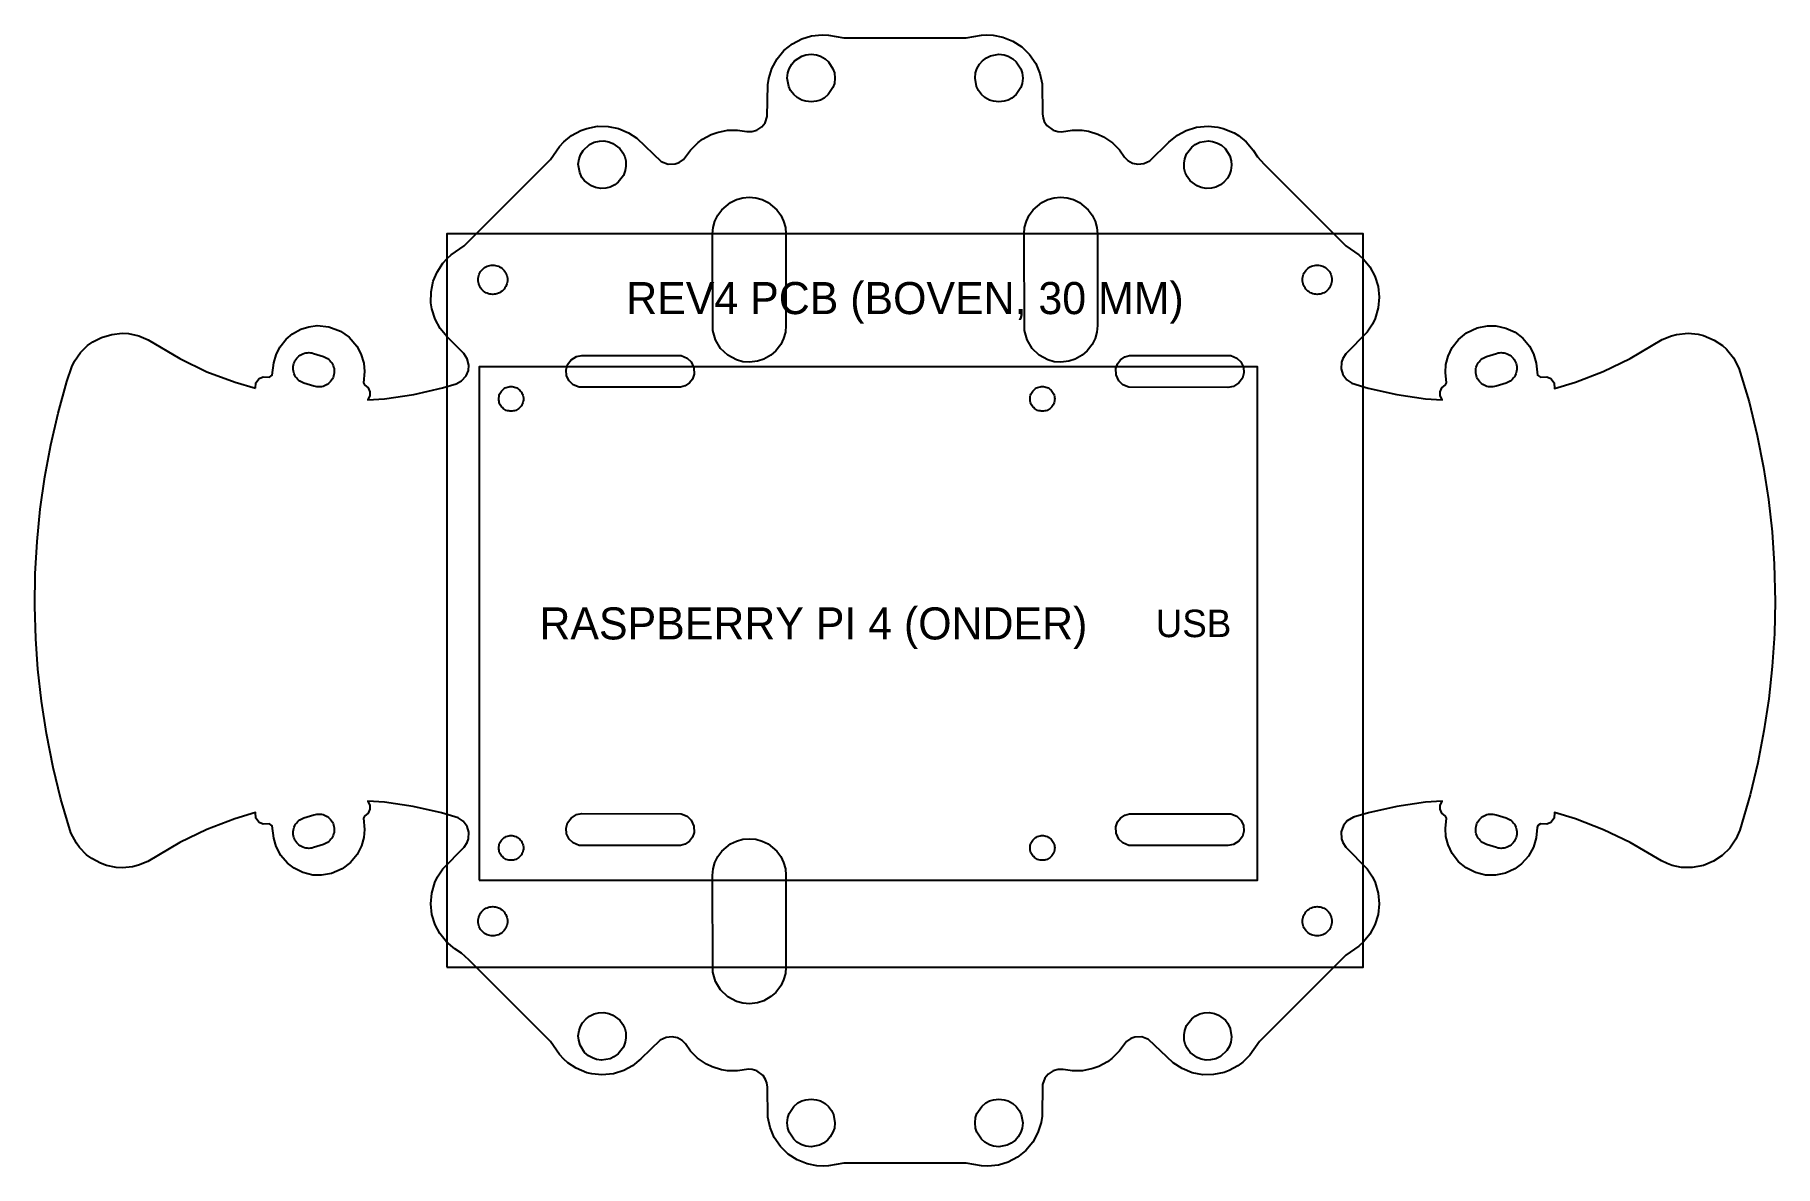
# Model space of a CAD drawing. Header units: millimetres. Extents: x -95 to 95, y -62 to 62.
import ezdxf
from ezdxf.enums import TextEntityAlignment as Align

# ---------------------------------------------------------------- set-up
doc = ezdxf.new("R2010")
doc.units = ezdxf.units.MM
doc.layers.add('CUT', color=1, linetype='Continuous')
doc.layers.add('ENGRAVE', color=5, linetype='Continuous')

msp = doc.modelspace()

# ---------------------------------------------------------------- linework, layer by layer
at = {"layer": 'CUT'}
for points in [[(-70.9, 23.18), (-70.86, 23.76), (-70.51, 24.22), (-70.06, 24.4), (-69.36, 24.36), (-69.07, 24.59), (-68.91, 25.95), (-68.66, 26.81), (-68.24, 27.65), (-67.55, 28.52), (-66.87, 29.09), (-65.94, 29.61), (-65.08, 29.88), (-64.16, 30), (-62.88, 29.87), (-61.63, 29.4), (-60.68, 28.74), (-59.83, 27.76), (-59.39, 26.93), (-59.08, 25.91), (-59, 24.98), (-59.1, 23.75), (-58.99, 23.54), (-58.59, 23.19), (-58.41, 22.76), (-58.42, 22.38), (-58.64, 21.88), (-56.81, 22.02), (-53.62, 22.48), (-50.47, 23.21), (-48.99, 23.65), (-48.4, 23.96), (-47.9, 24.5), (-47.66, 25.08), (-47.6, 25.67), (-47.78, 26.38), (-48.15, 26.94), (-50.03, 28.82), (-50.73, 29.67), (-51.29, 30.7), (-51.64, 31.83), (-51.75, 32.5), (-51.74, 33.68), (-51.5, 34.83), (-51.08, 35.83), (-50.44, 36.81), (-49.98, 37.32), (-49.54, 37.71), (-48.14, 38.69), (-38.69, 48.14), (-37.71, 49.54), (-37.25, 50.04), (-36.42, 50.73), (-35.39, 51.29), (-34.74, 51.52), (-33.58, 51.75), (-32.41, 51.74), (-31.26, 51.5), (-30.17, 51.04), (-29.28, 50.44), (-26.6, 47.9), (-25.86, 47.62), (-25.08, 47.66), (-24.67, 47.81), (-24.19, 48.14), (-23.42, 49.15), (-22.58, 49.98), (-22.11, 50.33), (-21.16, 50.85), (-20.52, 51.08), (-19.37, 51.31), (-18.29, 51.32), (-17.25, 51.16), (-16.72, 51.16), (-16.16, 51.33), (-15.64, 51.68), (-15.27, 52.14), (-15.03, 52.82), (-14.97, 56.27), (-14.87, 56.95), (-14.52, 58.07), (-13.96, 59.1), (-13.21, 60.01), (-12.29, 60.74), (-11.25, 61.29), (-10.22, 61.6), (-9.05, 61.73), (-8.36, 61.69), (-6.68, 61.4), (6.68, 61.4), (8.36, 61.69), (8.95, 61.73), (9.64, 61.69), (10.69, 61.48), (11.78, 61.04), (12.77, 60.4), (13.6, 59.57), (14.27, 58.6), (14.72, 57.52), (14.96, 56.37), (15, 53.1), (15.07, 52.63), (15.21, 52.27), (15.5, 51.82), (16.16, 51.33), (16.67, 51.17), (17.06, 51.14), (18.28, 51.32), (19.36, 51.31), (20.03, 51.21), (21.06, 50.89), (21.68, 50.59), (22.64, 49.93), (23.4, 49.17), (23.96, 48.39), (24.34, 48.01), (24.85, 47.73), (25.43, 47.6), (26.06, 47.67), (26.72, 47.98), (28.82, 50.03), (29.75, 50.79), (30.7, 51.29), (31.83, 51.64), (33.09, 51.77), (34.17, 51.66), (34.74, 51.52), (35.92, 51.04), (36.42, 50.73), (37.25, 50.04), (38.01, 49.14), (38.47, 48.4), (39.21, 47.62), (48.14, 38.69), (49.54, 37.71), (50.05, 37.25), (50.73, 36.42), (51.29, 35.38), (51.64, 34.26), (51.77, 33.09), (51.66, 31.92), (51.33, 30.79), (51.04, 30.17), (50.44, 29.28), (48.13, 26.91), (47.8, 26.42), (47.65, 26.01), (47.62, 25.28), (47.81, 24.67), (48.25, 24.08), (48.78, 23.73), (50.56, 23.18), (53.68, 22.47), (56.81, 22.02), (58.64, 21.88), (58.42, 22.38), (58.41, 22.76), (58.59, 23.19), (58.99, 23.54), (59.1, 23.75), (59, 24.88), (59.06, 25.76), (59.28, 26.65), (59.73, 27.6), (60.42, 28.49), (61.31, 29.21), (62.47, 29.76), (63.58, 29.98), (64.51, 29.97), (65.61, 29.73), (66.61, 29.27), (67.46, 28.61), (68.16, 27.77), (68.61, 26.93), (68.92, 25.91), (69.06, 24.6), (69.36, 24.36), (70.06, 24.4), (70.51, 24.22), (70.86, 23.76), (70.89, 23.15), (73.19, 23.83), (76.2, 24.98), (79.16, 26.4), (82.65, 28.47), (83.66, 28.89), (84.23, 29.04), (85.51, 29.16), (86.59, 29.06), (87.17, 28.91), (88.35, 28.42), (89.26, 27.81), (89.7, 27.41), (90.45, 26.49), (91.04, 25.35), (92.14, 21.67), (93.03, 18), (93.72, 14.52), (94.27, 11.01), (94.66, 7.48), (94.9, 3.98), (95, -0.1), (94.92, -3.65), (94.68, -7.22), (94.3, -10.72), (93.77, -14.23), (93.1, -17.72), (92.26, -21.19), (91.14, -25.06), (90.71, -26.05), (90.05, -27.01), (89.22, -27.83), (88.25, -28.46), (87.18, -28.91), (85.94, -29.14), (84.78, -29.12), (83.74, -28.91), (83.19, -28.71), (82.58, -28.42), (79.15, -26.39), (76.27, -25.01), (73.18, -23.82), (70.89, -23.15), (70.86, -23.76), (70.51, -24.22), (70.06, -24.4), (69.36, -24.36), (69.09, -24.56), (69, -24.78), (68.92, -25.91), (68.61, -26.93), (68.08, -27.89), (67.32, -28.74), (66.57, -29.29), (65.57, -29.75), (64.46, -29.98), (63.36, -29.96), (62.27, -29.69), (61.27, -29.19), (60.43, -28.5), (59.73, -27.6), (59.28, -26.65), (59.06, -25.77), (59, -24.88), (59.1, -23.75), (58.99, -23.54), (58.6, -23.2), (58.41, -22.76), (58.42, -22.38), (58.64, -21.88), (56.83, -22.02), (53.69, -22.47), (50.61, -23.17), (48.96, -23.66), (48.28, -24.05), (47.88, -24.54), (47.63, -25.23), (47.65, -26.01), (47.8, -26.42), (48.13, -26.91), (50.44, -29.28), (51.04, -30.17), (51.33, -30.79), (51.66, -31.92), (51.77, -33.09), (51.64, -34.26), (51.29, -35.39), (50.73, -36.42), (50.04, -37.25), (49.54, -37.71), (48.13, -38.7), (38.7, -48.13), (37.65, -49.61), (36.89, -50.38), (36.33, -50.79), (35.38, -51.29), (34.83, -51.5), (33.68, -51.74), (32.5, -51.75), (31.35, -51.53), (30.26, -51.08), (29.28, -50.44), (26.6, -47.9), (25.86, -47.62), (25.08, -47.66), (24.67, -47.81), (24.19, -48.14), (23.42, -49.15), (22.58, -49.98), (22.11, -50.33), (21.16, -50.85), (20.52, -51.08), (19.37, -51.31), (18.29, -51.32), (17.25, -51.16), (16.72, -51.16), (16.16, -51.33), (15.64, -51.68), (15.27, -52.14), (15.03, -52.82), (14.97, -56.27), (14.87, -56.95), (14.52, -58.07), (13.96, -59.1), (13.21, -60.01), (12.29, -60.74), (11.25, -61.29), (10.22, -61.6), (9.05, -61.73), (8.36, -61.69), (6.68, -61.4), (-6.68, -61.4), (-8.36, -61.69), (-8.95, -61.73), (-9.64, -61.69), (-10.69, -61.48), (-11.78, -61.04), (-12.77, -60.4), (-13.6, -59.57), (-14.27, -58.6), (-14.72, -57.52), (-14.96, -56.37), (-15, -53.1), (-15.07, -52.63), (-15.21, -52.27), (-15.5, -51.82), (-16.16, -51.33), (-16.67, -51.17), (-17.06, -51.14), (-18.28, -51.32), (-19.36, -51.31), (-20.03, -51.21), (-21.06, -50.89), (-21.68, -50.59), (-22.64, -49.93), (-23.4, -49.17), (-23.96, -48.39), (-24.34, -48.01), (-24.85, -47.73), (-25.43, -47.6), (-26.06, -47.67), (-26.72, -47.98), (-28.82, -50.03), (-29.75, -50.79), (-30.7, -51.29), (-31.83, -51.64), (-33.09, -51.77), (-34.17, -51.66), (-34.74, -51.53), (-35.91, -51.04), (-36.81, -50.44), (-37.25, -50.05), (-37.71, -49.54), (-38.69, -48.14), (-47.61, -39.22), (-48.4, -38.47), (-49.14, -38.01), (-50.04, -37.25), (-50.78, -36.34), (-51.29, -35.39), (-51.64, -34.26), (-51.77, -33.09), (-51.66, -31.92), (-51.33, -30.79), (-51.04, -30.17), (-50.44, -29.28), (-48.13, -26.91), (-47.8, -26.42), (-47.65, -26.01), (-47.62, -25.28), (-47.81, -24.67), (-48.25, -24.08), (-48.78, -23.73), (-50.6, -23.17), (-53.68, -22.47), (-56.82, -22.02), (-58.64, -21.88), (-58.42, -22.38), (-58.41, -22.76), (-58.59, -23.2), (-58.99, -23.54), (-59.1, -23.75), (-59, -24.98), (-59.08, -25.87), (-59.32, -26.77), (-59.8, -27.72), (-60.52, -28.59), (-61.44, -29.29), (-62.61, -29.8), (-63.7, -29.99), (-64.65, -29.96), (-65.72, -29.69), (-66.69, -29.22), (-67.42, -28.65), (-68.12, -27.83), (-68.64, -26.86), (-68.91, -25.95), (-69.07, -24.59), (-69.36, -24.36), (-70.06, -24.4), (-70.51, -24.22), (-70.86, -23.76), (-70.89, -23.15), (-73.14, -23.81), (-76.2, -24.98), (-79.16, -26.4), (-82.65, -28.47), (-83.66, -28.89), (-84.33, -29.06), (-85.41, -29.16), (-86.1, -29.13), (-87.17, -28.91), (-87.82, -28.68), (-88.78, -28.16), (-89.34, -27.74), (-90.1, -26.97), (-90.45, -26.49), (-91.05, -25.35), (-92.14, -21.67), (-92.99, -18.21), (-93.73, -14.51), (-94.27, -11), (-94.66, -7.49), (-94.89, -4.17), (-94.99, -0.63), (-94.95, 2.9), (-94.75, 6.45), (-94.4, 9.98), (-93.9, 13.48), (-93.25, 16.99), (-92.46, 20.44), (-91.51, 23.88), (-90.97, 25.5), (-90.67, 26.11), (-90, 27.07), (-89.23, 27.81), (-88.67, 28.21), (-87.72, 28.71), (-86.6, 29.04), (-85.44, 29.16), (-84.76, 29.12), (-83.62, 28.87), (-82.63, 28.45), (-79.16, 26.4), (-76.2, 24.97), (-73.13, 23.81), (-70.9, 23.18)], [(-10.24, 59.6), (-9.67, 59.53), (-9.23, 59.39), (-8.71, 59.1), (-8.36, 58.79), (-7.86, 58.02), (-7.71, 57.58), (-7.65, 57), (-7.71, 56.42), (-7.86, 55.98), (-8.38, 55.2), (-8.82, 54.83), (-9.23, 54.61), (-9.67, 54.47), (-10.25, 54.4), (-10.83, 54.47), (-11.27, 54.61), (-11.77, 54.89), (-12.14, 55.21), (-12.48, 55.66), (-12.68, 56.08), (-12.85, 57.01), (-12.79, 57.58), (-12.64, 58.02), (-12.35, 58.54), (-12.05, 58.88), (-11.27, 59.39), (-10.83, 59.53), (-10.24, 59.6)], [(10.26, 59.6), (10.83, 59.53), (11.27, 59.39), (11.79, 59.1), (12.14, 58.79), (12.64, 58.02), (12.79, 57.58), (12.85, 57), (12.79, 56.42), (12.64, 55.98), (12.12, 55.2), (11.68, 54.83), (11.27, 54.61), (10.83, 54.47), (10.25, 54.4), (9.67, 54.47), (9.23, 54.61), (8.73, 54.89), (8.36, 55.21), (8.02, 55.67), (7.82, 56.08), (7.65, 57.01), (7.71, 57.58), (7.86, 58.02), (8.15, 58.54), (8.45, 58.88), (8.91, 59.23), (9.33, 59.43), (10.26, 59.6)], [(-35.13, 49.12), (-34.44, 49.75), (-33.92, 50), (-33.35, 50.14), (-32.88, 50.15), (-32.32, 50.05), (-31.88, 49.87), (-31.14, 49.31), (-30.8, 48.84), (-30.6, 48.41), (-30.49, 47.96), (-30.46, 47.38), (-30.54, 46.92), (-30.74, 46.38), (-31.3, 45.64), (-31.67, 45.35), (-32.19, 45.1), (-32.65, 44.98), (-33.22, 44.96), (-33.8, 45.06), (-34.24, 45.24), (-34.98, 45.8), (-35.26, 46.17), (-35.51, 46.69), (-35.66, 47.61), (-35.58, 48.18), (-35.42, 48.63), (-35.13, 49.12)], [(34.97, 49.31), (35.47, 48.53), (35.62, 47.97), (35.66, 47.49), (35.58, 46.93), (35.43, 46.49), (35.2, 46.08), (34.82, 45.64), (34.44, 45.35), (33.92, 45.1), (33.46, 44.98), (32.89, 44.96), (32.32, 45.06), (31.88, 45.24), (31.14, 45.8), (30.8, 46.27), (30.6, 46.69), (30.49, 47.15), (30.46, 47.73), (30.54, 48.19), (30.74, 48.73), (31.3, 49.47), (31.68, 49.76), (32.19, 50), (33.12, 50.15), (33.58, 50.1), (34.12, 49.92), (34.54, 49.69), (34.97, 49.31)], [(-13, 40.01), (-13, 30), (-13.06, 29.29), (-13.26, 28.59), (-13.57, 27.95), (-14.11, 27.24), (-14.64, 26.77), (-15.42, 26.33), (-16.11, 26.1), (-16.99, 26), (-17.71, 26.06), (-18.41, 26.25), (-19.35, 26.76), (-20.13, 27.51), (-20.68, 28.43), (-20.96, 29.46), (-21, 40), (-20.94, 40.71), (-20.75, 41.41), (-20.43, 42.05), (-20.01, 42.63), (-19.05, 43.43), (-18.41, 43.74), (-17.71, 43.94), (-17.01, 44), (-16.29, 43.94), (-15.6, 43.74), (-14.95, 43.43), (-13.99, 42.63), (-13.57, 42.05), (-13.26, 41.41), (-13.06, 40.71), (-13, 40.01)], [(21, 40.01), (21, 30), (20.94, 29.29), (20.75, 28.59), (20.43, 27.95), (19.89, 27.24), (19.36, 26.77), (18.58, 26.33), (17.89, 26.1), (17.01, 26), (16.29, 26.06), (15.6, 26.25), (14.65, 26.76), (13.87, 27.51), (13.32, 28.43), (13.04, 29.46), (13, 40), (13.06, 40.71), (13.26, 41.41), (13.57, 42.05), (13.99, 42.63), (14.95, 43.43), (15.6, 43.74), (16.29, 43.94), (16.99, 44), (17.71, 43.94), (18.41, 43.74), (19.05, 43.43), (20.01, 42.63), (20.43, 42.05), (20.75, 41.41), (20.94, 40.71), (21, 40.01)], [(-43.4, 35), (-43.41, 34.84), (-43.43, 34.69), (-43.47, 34.54), (-43.52, 34.39), (-43.59, 34.25), (-43.67, 34.11), (-43.76, 33.98), (-43.87, 33.87), (-43.98, 33.76), (-44.11, 33.67), (-44.25, 33.59), (-44.39, 33.52), (-44.54, 33.47), (-44.69, 33.43), (-44.84, 33.41), (-45, 33.4), (-45.16, 33.41), (-45.31, 33.43), (-45.46, 33.47), (-45.61, 33.52), (-45.75, 33.59), (-45.89, 33.67), (-46.02, 33.76), (-46.13, 33.87), (-46.24, 33.98), (-46.33, 34.11), (-46.41, 34.25), (-46.48, 34.39), (-46.53, 34.54), (-46.57, 34.69), (-46.59, 34.84), (-46.6, 35), (-46.59, 35.16), (-46.57, 35.31), (-46.53, 35.46), (-46.48, 35.61), (-46.41, 35.75), (-46.33, 35.89), (-46.24, 36.02), (-46.13, 36.13), (-46.02, 36.24), (-45.89, 36.33), (-45.75, 36.41), (-45.61, 36.48), (-45.46, 36.53), (-45.31, 36.57), (-45.16, 36.59), (-45, 36.6), (-44.84, 36.59), (-44.69, 36.57), (-44.54, 36.53), (-44.39, 36.48), (-44.25, 36.41), (-44.11, 36.33), (-43.98, 36.24), (-43.87, 36.13), (-43.76, 36.02), (-43.67, 35.89), (-43.59, 35.75), (-43.52, 35.61), (-43.47, 35.46), (-43.43, 35.31), (-43.41, 35.16), (-43.4, 35)], [(46.6, 35), (46.59, 34.84), (46.57, 34.69), (46.53, 34.54), (46.48, 34.39), (46.41, 34.25), (46.33, 34.11), (46.24, 33.98), (46.13, 33.87), (46.02, 33.76), (45.89, 33.67), (45.75, 33.59), (45.61, 33.52), (45.46, 33.47), (45.31, 33.43), (45.16, 33.41), (45, 33.4), (44.84, 33.41), (44.69, 33.43), (44.54, 33.47), (44.39, 33.52), (44.25, 33.59), (44.11, 33.67), (43.98, 33.76), (43.87, 33.87), (43.76, 33.98), (43.67, 34.11), (43.59, 34.25), (43.52, 34.39), (43.47, 34.54), (43.43, 34.69), (43.41, 34.84), (43.4, 35), (43.41, 35.16), (43.43, 35.31), (43.47, 35.46), (43.52, 35.61), (43.59, 35.75), (43.67, 35.89), (43.76, 36.02), (43.87, 36.13), (43.98, 36.24), (44.11, 36.33), (44.25, 36.41), (44.39, 36.48), (44.54, 36.53), (44.69, 36.57), (44.84, 36.59), (45, 36.6), (45.16, 36.59), (45.31, 36.57), (45.46, 36.53), (45.61, 36.48), (45.75, 36.41), (45.89, 36.33), (46.02, 36.24), (46.13, 36.13), (46.24, 36.02), (46.33, 35.89), (46.41, 35.75), (46.48, 35.61), (46.53, 35.46), (46.57, 35.31), (46.59, 35.16), (46.6, 35)], [(-65.62, 23.73), (-65.77, 23.79), (-65.92, 23.86), (-66.06, 23.95), (-66.2, 24.05), (-66.32, 24.16), (-66.43, 24.29), (-66.53, 24.42), (-66.61, 24.57), (-66.68, 24.72), (-66.73, 24.88), (-66.77, 25.04), (-66.79, 25.21), (-66.8, 25.37), (-66.79, 25.54), (-66.76, 25.7), (-66.72, 25.87), (-66.66, 26.02), (-66.59, 26.17), (-66.5, 26.31), (-66.4, 26.45), (-66.29, 26.57), (-66.16, 26.68), (-66.03, 26.78), (-65.88, 26.86), (-65.73, 26.93), (-65.57, 26.98), (-65.41, 27.02), (-65.24, 27.04), (-65.08, 27.05), (-64.91, 27.04), (-64.75, 27.01), (-64.58, 26.97), (-63.48, 26.62), (-63.33, 26.56), (-63.18, 26.49), (-63.04, 26.4), (-62.9, 26.3), (-62.78, 26.19), (-62.67, 26.06), (-62.57, 25.93), (-62.49, 25.78), (-62.42, 25.63), (-62.37, 25.47), (-62.33, 25.31), (-62.31, 25.14), (-62.3, 24.98), (-62.31, 24.81), (-62.34, 24.65), (-62.38, 24.48), (-62.44, 24.33), (-62.51, 24.18), (-62.6, 24.04), (-62.7, 23.9), (-62.81, 23.78), (-62.94, 23.67), (-63.07, 23.57), (-63.22, 23.49), (-63.37, 23.42), (-63.53, 23.37), (-63.69, 23.33), (-63.86, 23.31), (-64.02, 23.3), (-64.19, 23.31), (-64.35, 23.34), (-64.52, 23.38), (-65.62, 23.73)], [(-35.26, 26.75), (-24.44, 26.72), (-23.79, 26.46), (-23.33, 26.03), (-23.05, 25.39), (-23.03, 24.69), (-23.21, 24.17), (-23.54, 23.74), (-24, 23.42), (-24.52, 23.27), (-35.56, 23.28), (-36.21, 23.54), (-36.67, 23.97), (-36.94, 24.53), (-36.99, 25.16), (-36.83, 25.75), (-36.46, 26.26), (-35.87, 26.64), (-35.26, 26.75)], [(35.26, 23.25), (24.44, 23.28), (23.79, 23.54), (23.33, 23.97), (23.05, 24.61), (23.03, 25.31), (23.21, 25.83), (23.54, 26.26), (24, 26.58), (24.52, 26.73), (35.56, 26.72), (36.21, 26.46), (36.67, 26.03), (36.94, 25.47), (36.99, 24.84), (36.83, 24.25), (36.46, 23.74), (35.87, 23.36), (35.26, 23.25)], [(64.58, 26.97), (64.75, 27.01), (64.91, 27.04), (65.08, 27.05), (65.24, 27.04), (65.41, 27.02), (65.57, 26.98), (65.73, 26.93), (65.88, 26.86), (66.03, 26.78), (66.16, 26.68), (66.29, 26.57), (66.4, 26.45), (66.5, 26.31), (66.59, 26.17), (66.66, 26.02), (66.72, 25.87), (66.76, 25.7), (66.79, 25.54), (66.8, 25.37), (66.79, 25.21), (66.77, 25.04), (66.73, 24.88), (66.68, 24.72), (66.61, 24.57), (66.53, 24.42), (66.43, 24.29), (66.32, 24.16), (66.2, 24.05), (66.06, 23.95), (65.92, 23.86), (65.77, 23.79), (65.62, 23.73), (64.52, 23.38), (64.35, 23.34), (64.19, 23.31), (64.02, 23.3), (63.86, 23.31), (63.69, 23.33), (63.53, 23.37), (63.37, 23.42), (63.22, 23.49), (63.07, 23.57), (62.94, 23.67), (62.81, 23.78), (62.7, 23.9), (62.6, 24.04), (62.51, 24.18), (62.44, 24.33), (62.38, 24.48), (62.34, 24.65), (62.31, 24.81), (62.3, 24.98), (62.31, 25.14), (62.33, 25.31), (62.37, 25.47), (62.42, 25.63), (62.49, 25.78), (62.57, 25.93), (62.67, 26.06), (62.78, 26.19), (62.9, 26.3), (63.04, 26.4), (63.18, 26.49), (63.33, 26.56), (63.48, 26.62), (64.58, 26.97)], [(-41.65, 22), (-41.66, 21.87), (-41.68, 21.74), (-41.71, 21.61), (-41.75, 21.48), (-41.81, 21.36), (-41.88, 21.25), (-41.96, 21.14), (-42.05, 21.05), (-42.14, 20.96), (-42.25, 20.88), (-42.36, 20.81), (-42.48, 20.75), (-42.61, 20.71), (-42.74, 20.68), (-42.87, 20.66), (-43, 20.65), (-43.13, 20.66), (-43.26, 20.68), (-43.39, 20.71), (-43.52, 20.75), (-43.64, 20.81), (-43.75, 20.88), (-43.86, 20.96), (-43.95, 21.05), (-44.04, 21.14), (-44.12, 21.25), (-44.19, 21.36), (-44.25, 21.48), (-44.29, 21.61), (-44.32, 21.74), (-44.34, 21.87), (-44.35, 22), (-44.34, 22.13), (-44.32, 22.26), (-44.29, 22.39), (-44.25, 22.52), (-44.19, 22.64), (-44.12, 22.75), (-44.04, 22.86), (-43.95, 22.95), (-43.86, 23.04), (-43.75, 23.12), (-43.64, 23.19), (-43.52, 23.25), (-43.39, 23.29), (-43.26, 23.32), (-43.13, 23.34), (-43, 23.35), (-42.87, 23.34), (-42.74, 23.32), (-42.61, 23.29), (-42.48, 23.25), (-42.36, 23.19), (-42.25, 23.12), (-42.14, 23.04), (-42.05, 22.95), (-41.96, 22.86), (-41.88, 22.75), (-41.81, 22.64), (-41.75, 22.52), (-41.71, 22.39), (-41.68, 22.26), (-41.66, 22.13), (-41.65, 22)], [(16.35, 22), (16.34, 21.87), (16.32, 21.74), (16.29, 21.61), (16.25, 21.48), (16.19, 21.36), (16.12, 21.25), (16.04, 21.14), (15.95, 21.05), (15.86, 20.96), (15.75, 20.88), (15.64, 20.81), (15.52, 20.75), (15.39, 20.71), (15.26, 20.68), (15.13, 20.66), (15, 20.65), (14.87, 20.66), (14.74, 20.68), (14.61, 20.71), (14.48, 20.75), (14.36, 20.81), (14.25, 20.88), (14.14, 20.96), (14.05, 21.05), (13.96, 21.14), (13.88, 21.25), (13.81, 21.36), (13.75, 21.48), (13.71, 21.61), (13.68, 21.74), (13.66, 21.87), (13.65, 22), (13.66, 22.13), (13.68, 22.26), (13.71, 22.39), (13.75, 22.52), (13.81, 22.64), (13.88, 22.75), (13.96, 22.86), (14.05, 22.95), (14.14, 23.04), (14.25, 23.12), (14.36, 23.19), (14.48, 23.25), (14.61, 23.29), (14.74, 23.32), (14.87, 23.34), (15, 23.35), (15.13, 23.34), (15.26, 23.32), (15.39, 23.29), (15.52, 23.25), (15.64, 23.19), (15.75, 23.12), (15.86, 23.04), (15.95, 22.95), (16.04, 22.86), (16.12, 22.75), (16.19, 22.64), (16.25, 22.52), (16.29, 22.39), (16.32, 22.26), (16.34, 22.13), (16.35, 22)], [(-64.58, -26.97), (-64.75, -27.01), (-64.91, -27.04), (-65.08, -27.05), (-65.24, -27.04), (-65.41, -27.02), (-65.57, -26.98), (-65.73, -26.93), (-65.88, -26.86), (-66.03, -26.78), (-66.16, -26.68), (-66.29, -26.57), (-66.4, -26.45), (-66.5, -26.31), (-66.59, -26.17), (-66.66, -26.02), (-66.72, -25.87), (-66.76, -25.7), (-66.79, -25.54), (-66.8, -25.37), (-66.79, -25.21), (-66.77, -25.04), (-66.73, -24.88), (-66.68, -24.72), (-66.61, -24.57), (-66.53, -24.42), (-66.43, -24.29), (-66.32, -24.16), (-66.2, -24.05), (-66.06, -23.95), (-65.92, -23.86), (-65.77, -23.79), (-65.62, -23.73), (-64.52, -23.38), (-64.35, -23.34), (-64.19, -23.31), (-64.02, -23.3), (-63.86, -23.31), (-63.69, -23.33), (-63.53, -23.37), (-63.37, -23.42), (-63.22, -23.49), (-63.07, -23.57), (-62.94, -23.67), (-62.81, -23.78), (-62.7, -23.9), (-62.6, -24.04), (-62.51, -24.18), (-62.44, -24.33), (-62.38, -24.48), (-62.34, -24.65), (-62.31, -24.81), (-62.3, -24.98), (-62.31, -25.14), (-62.33, -25.31), (-62.37, -25.47), (-62.42, -25.63), (-62.49, -25.78), (-62.57, -25.93), (-62.67, -26.06), (-62.78, -26.19), (-62.9, -26.3), (-63.04, -26.4), (-63.18, -26.49), (-63.33, -26.56), (-63.48, -26.62), (-64.58, -26.97)], [(-35.26, -23.25), (-24.44, -23.28), (-23.79, -23.54), (-23.33, -23.97), (-23.05, -24.61), (-23.03, -25.31), (-23.21, -25.83), (-23.54, -26.26), (-24, -26.58), (-24.52, -26.73), (-35.56, -26.72), (-36.21, -26.46), (-36.67, -26.03), (-36.94, -25.47), (-36.99, -24.84), (-36.83, -24.25), (-36.46, -23.74), (-35.87, -23.36), (-35.26, -23.25)], [(35.26, -26.75), (24.44, -26.72), (23.79, -26.46), (23.33, -26.03), (23.05, -25.39), (23.03, -24.69), (23.21, -24.17), (23.54, -23.74), (24, -23.42), (24.52, -23.27), (35.56, -23.28), (36.21, -23.54), (36.67, -23.97), (36.94, -24.53), (36.99, -25.16), (36.83, -25.75), (36.46, -26.26), (35.87, -26.64), (35.26, -26.75)], [(65.62, -23.73), (65.77, -23.79), (65.92, -23.86), (66.06, -23.95), (66.2, -24.05), (66.32, -24.16), (66.43, -24.29), (66.53, -24.42), (66.61, -24.57), (66.68, -24.72), (66.73, -24.88), (66.77, -25.04), (66.79, -25.21), (66.8, -25.37), (66.79, -25.54), (66.76, -25.7), (66.72, -25.87), (66.66, -26.02), (66.59, -26.17), (66.5, -26.31), (66.4, -26.45), (66.29, -26.57), (66.16, -26.68), (66.03, -26.78), (65.88, -26.86), (65.73, -26.93), (65.57, -26.98), (65.41, -27.02), (65.24, -27.04), (65.08, -27.05), (64.91, -27.04), (64.75, -27.01), (64.58, -26.97), (63.48, -26.62), (63.33, -26.56), (63.18, -26.49), (63.04, -26.4), (62.9, -26.3), (62.78, -26.19), (62.67, -26.06), (62.57, -25.93), (62.49, -25.78), (62.42, -25.63), (62.37, -25.47), (62.33, -25.31), (62.31, -25.14), (62.3, -24.98), (62.31, -24.81), (62.34, -24.65), (62.38, -24.48), (62.44, -24.33), (62.51, -24.18), (62.6, -24.04), (62.7, -23.9), (62.81, -23.78), (62.94, -23.67), (63.07, -23.57), (63.22, -23.49), (63.37, -23.42), (63.53, -23.37), (63.69, -23.33), (63.86, -23.31), (64.02, -23.3), (64.19, -23.31), (64.35, -23.34), (64.52, -23.38), (65.62, -23.73)], [(-41.65, -27), (-41.66, -27.13), (-41.68, -27.26), (-41.71, -27.39), (-41.75, -27.52), (-41.81, -27.64), (-41.88, -27.75), (-41.96, -27.86), (-42.05, -27.95), (-42.14, -28.04), (-42.25, -28.12), (-42.36, -28.19), (-42.48, -28.25), (-42.61, -28.29), (-42.74, -28.32), (-42.87, -28.34), (-43, -28.35), (-43.13, -28.34), (-43.26, -28.32), (-43.39, -28.29), (-43.52, -28.25), (-43.64, -28.19), (-43.75, -28.12), (-43.86, -28.04), (-43.95, -27.95), (-44.04, -27.86), (-44.12, -27.75), (-44.19, -27.64), (-44.25, -27.52), (-44.29, -27.39), (-44.32, -27.26), (-44.34, -27.13), (-44.35, -27), (-44.34, -26.87), (-44.32, -26.74), (-44.29, -26.61), (-44.25, -26.48), (-44.19, -26.36), (-44.12, -26.25), (-44.04, -26.14), (-43.95, -26.05), (-43.86, -25.96), (-43.75, -25.88), (-43.64, -25.81), (-43.52, -25.75), (-43.39, -25.71), (-43.26, -25.68), (-43.13, -25.66), (-43, -25.65), (-42.87, -25.66), (-42.74, -25.68), (-42.61, -25.71), (-42.48, -25.75), (-42.36, -25.81), (-42.25, -25.88), (-42.14, -25.96), (-42.05, -26.05), (-41.96, -26.14), (-41.88, -26.25), (-41.81, -26.36), (-41.75, -26.48), (-41.71, -26.61), (-41.68, -26.74), (-41.66, -26.87), (-41.65, -27)], [(-13, -29.99), (-13, -40), (-13.06, -40.71), (-13.26, -41.41), (-13.57, -42.05), (-14.11, -42.76), (-14.64, -43.23), (-15.42, -43.67), (-16.11, -43.9), (-16.99, -44), (-17.71, -43.94), (-18.41, -43.74), (-19.35, -43.24), (-20.13, -42.49), (-20.68, -41.57), (-20.96, -40.54), (-21, -30), (-20.94, -29.29), (-20.75, -28.59), (-20.43, -27.95), (-20.01, -27.37), (-19.05, -26.57), (-18.41, -26.25), (-17.71, -26.06), (-17.01, -26), (-16.29, -26.06), (-15.6, -26.25), (-14.95, -26.57), (-13.99, -27.37), (-13.57, -27.95), (-13.26, -28.59), (-13.06, -29.29), (-13, -29.99)], [(16.35, -27), (16.34, -27.13), (16.32, -27.26), (16.29, -27.39), (16.25, -27.52), (16.19, -27.64), (16.12, -27.75), (16.04, -27.86), (15.95, -27.95), (15.86, -28.04), (15.75, -28.12), (15.64, -28.19), (15.52, -28.25), (15.39, -28.29), (15.26, -28.32), (15.13, -28.34), (15, -28.35), (14.87, -28.34), (14.74, -28.32), (14.61, -28.29), (14.48, -28.25), (14.36, -28.19), (14.25, -28.12), (14.14, -28.04), (14.05, -27.95), (13.96, -27.86), (13.88, -27.75), (13.81, -27.64), (13.75, -27.52), (13.71, -27.39), (13.68, -27.26), (13.66, -27.13), (13.65, -27), (13.66, -26.87), (13.68, -26.74), (13.71, -26.61), (13.75, -26.48), (13.81, -26.36), (13.88, -26.25), (13.96, -26.14), (14.05, -26.05), (14.14, -25.96), (14.25, -25.88), (14.36, -25.81), (14.48, -25.75), (14.61, -25.71), (14.74, -25.68), (14.87, -25.66), (15, -25.65), (15.13, -25.66), (15.26, -25.68), (15.39, -25.71), (15.52, -25.75), (15.64, -25.81), (15.75, -25.88), (15.86, -25.96), (15.95, -26.05), (16.04, -26.14), (16.12, -26.25), (16.19, -26.36), (16.25, -26.48), (16.29, -26.61), (16.32, -26.74), (16.34, -26.87), (16.35, -27)], [(-43.4, -35), (-43.41, -35.16), (-43.43, -35.31), (-43.47, -35.46), (-43.52, -35.61), (-43.59, -35.75), (-43.67, -35.89), (-43.76, -36.02), (-43.87, -36.13), (-43.98, -36.24), (-44.11, -36.33), (-44.25, -36.41), (-44.39, -36.48), (-44.54, -36.53), (-44.69, -36.57), (-44.84, -36.59), (-45, -36.6), (-45.16, -36.59), (-45.31, -36.57), (-45.46, -36.53), (-45.61, -36.48), (-45.75, -36.41), (-45.89, -36.33), (-46.02, -36.24), (-46.13, -36.13), (-46.24, -36.02), (-46.33, -35.89), (-46.41, -35.75), (-46.48, -35.61), (-46.53, -35.46), (-46.57, -35.31), (-46.59, -35.16), (-46.6, -35), (-46.59, -34.84), (-46.57, -34.69), (-46.53, -34.54), (-46.48, -34.39), (-46.41, -34.25), (-46.33, -34.11), (-46.24, -33.98), (-46.13, -33.87), (-46.02, -33.76), (-45.89, -33.67), (-45.75, -33.59), (-45.61, -33.52), (-45.46, -33.47), (-45.31, -33.43), (-45.16, -33.41), (-45, -33.4), (-44.84, -33.41), (-44.69, -33.43), (-44.54, -33.47), (-44.39, -33.52), (-44.25, -33.59), (-44.11, -33.67), (-43.98, -33.76), (-43.87, -33.87), (-43.76, -33.98), (-43.67, -34.11), (-43.59, -34.25), (-43.52, -34.39), (-43.47, -34.54), (-43.43, -34.69), (-43.41, -34.84), (-43.4, -35)], [(46.6, -35), (46.59, -35.16), (46.57, -35.31), (46.53, -35.46), (46.48, -35.61), (46.41, -35.75), (46.33, -35.89), (46.24, -36.02), (46.13, -36.13), (46.02, -36.24), (45.89, -36.33), (45.75, -36.41), (45.61, -36.48), (45.46, -36.53), (45.31, -36.57), (45.16, -36.59), (45, -36.6), (44.84, -36.59), (44.69, -36.57), (44.54, -36.53), (44.39, -36.48), (44.25, -36.41), (44.11, -36.33), (43.98, -36.24), (43.87, -36.13), (43.76, -36.02), (43.67, -35.89), (43.59, -35.75), (43.52, -35.61), (43.47, -35.46), (43.43, -35.31), (43.41, -35.16), (43.4, -35), (43.41, -34.84), (43.43, -34.69), (43.47, -34.54), (43.52, -34.39), (43.59, -34.25), (43.67, -34.11), (43.76, -33.98), (43.87, -33.87), (43.98, -33.76), (44.11, -33.67), (44.25, -33.59), (44.39, -33.52), (44.54, -33.47), (44.69, -33.43), (44.84, -33.41), (45, -33.4), (45.16, -33.41), (45.31, -33.43), (45.46, -33.47), (45.61, -33.52), (45.75, -33.59), (45.89, -33.67), (46.02, -33.76), (46.13, -33.87), (46.24, -33.98), (46.33, -34.11), (46.41, -34.25), (46.48, -34.39), (46.53, -34.54), (46.57, -34.69), (46.59, -34.84), (46.6, -35)], [(-34.97, -49.31), (-35.47, -48.53), (-35.62, -47.97), (-35.66, -47.49), (-35.58, -46.93), (-35.43, -46.49), (-35.2, -46.08), (-34.82, -45.64), (-34.44, -45.35), (-33.92, -45.1), (-33.46, -44.98), (-32.89, -44.96), (-32.32, -45.06), (-31.88, -45.24), (-31.14, -45.8), (-30.8, -46.27), (-30.6, -46.69), (-30.49, -47.15), (-30.46, -47.73), (-30.54, -48.19), (-30.74, -48.73), (-31.3, -49.47), (-31.77, -49.81), (-32.19, -50), (-33.12, -50.15), (-33.69, -50.07), (-34.13, -49.92), (-34.54, -49.69), (-34.97, -49.31)], [(35.13, -49.12), (34.44, -49.75), (33.92, -50), (33.35, -50.14), (32.88, -50.15), (32.32, -50.05), (31.88, -49.87), (31.14, -49.31), (30.8, -48.84), (30.6, -48.41), (30.49, -47.96), (30.46, -47.38), (30.54, -46.92), (30.74, -46.38), (31.3, -45.64), (31.67, -45.35), (32.19, -45.1), (32.65, -44.98), (33.22, -44.96), (33.8, -45.06), (34.24, -45.24), (34.98, -45.8), (35.26, -46.17), (35.51, -46.69), (35.66, -47.61), (35.58, -48.18), (35.42, -48.63), (35.13, -49.12)], [(-10.26, -59.6), (-10.83, -59.53), (-11.27, -59.39), (-11.79, -59.1), (-12.14, -58.79), (-12.64, -58.02), (-12.79, -57.58), (-12.85, -57), (-12.79, -56.42), (-12.64, -55.98), (-12.12, -55.2), (-11.68, -54.83), (-11.27, -54.61), (-10.83, -54.47), (-10.25, -54.4), (-9.67, -54.47), (-9.23, -54.61), (-8.73, -54.89), (-8.36, -55.21), (-8.02, -55.67), (-7.82, -56.08), (-7.65, -57.01), (-7.71, -57.58), (-7.86, -58.02), (-8.15, -58.54), (-8.45, -58.88), (-8.91, -59.23), (-9.33, -59.43), (-10.26, -59.6)], [(10.24, -59.6), (9.67, -59.53), (9.23, -59.39), (8.71, -59.1), (8.36, -58.79), (7.86, -58.02), (7.71, -57.58), (7.65, -57), (7.71, -56.42), (7.86, -55.98), (8.38, -55.2), (8.82, -54.83), (9.23, -54.61), (9.67, -54.47), (10.25, -54.4), (10.83, -54.47), (11.27, -54.61), (11.77, -54.89), (12.14, -55.21), (12.48, -55.67), (12.68, -56.08), (12.85, -57.01), (12.79, -57.58), (12.64, -58.02), (12.35, -58.54), (12.05, -58.88), (11.59, -59.23), (11.17, -59.43), (10.24, -59.6)]]:
    msp.add_lwpolyline(points, close=True, dxfattribs=at)
at = {"layer": 'ENGRAVE'}
for points in [[(-50, -40), (50, -40), (50, 40), (-50, 40), (-50, -40)], [(-46.5, -30.5), (38.5, -30.5), (38.5, 25.5), (-46.5, 25.5), (-46.5, -30.5)]]:
    msp.add_lwpolyline(points, close=True, dxfattribs=at)

# ---------------------------------------------------------------- texts
for s, height, p in [('REV4 PCB (BOVEN, 30 MM)', 3.5, (0, 33)), ('RASPBERRY PI 4 (ONDER)', 3.5, (-10, -2.5)), ('USB', 3, (31.5, -2.5))]:
    msp.add_text(s, height=height, dxfattribs=at).set_placement(p, align=Align.MIDDLE_CENTER)

doc.saveas('drawing.dxf')
